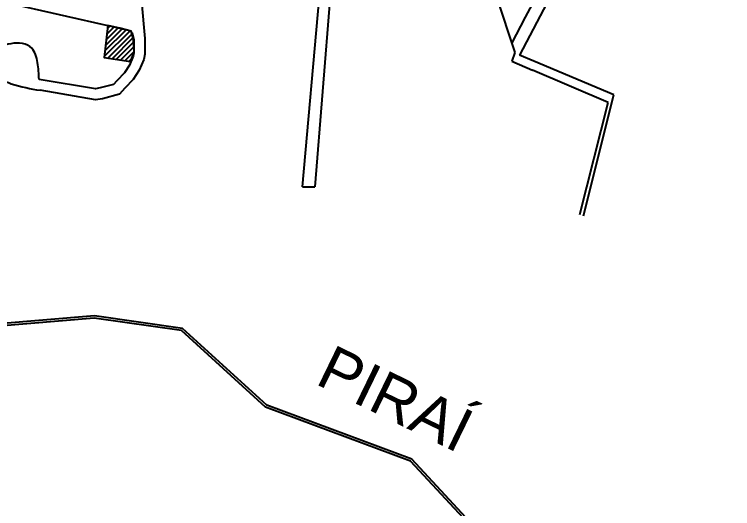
# Model space of a CAD drawing. Header units: millimetres. Extents: x 583 to 26013, y 350 to 21391.
# Drawn here: x 15733 to 16387, y 15925 to 16374 of the extents above; entities that cross this region are included whole.
import ezdxf

# ---------------------------------------------------------------- set-up
doc = ezdxf.new("R2010")
doc.units = ezdxf.units.MM
for name, color, linetype in [('105-QUADRAS_ESTRADAS', 80, 'Continuous'), ('110-CERCA_DE_ARAME', 10, 'Continuous'), ('RIOS', 140, 'Continuous')]:
    doc.layers.add(name, color=color, linetype=linetype)
doc.styles.add('EU', font='arial.ttf', dxfattribs={"height": 10})

msp = doc.modelspace()

# ---------------------------------------------------------------- hatches: boundary and pattern name
h = msp.add_hatch()
h.set_pattern_fill('ANSI31', color=256, style=0)
h.paths.add_polyline_path([(15818.45061, 16364.34277), (15815.01957, 16335.06685), (15839.05648, 16331.63686), (15842.24676, 16339.58926), (15841.81493, 16351.87138), (15839.56134, 16359.15145), (15829.25199, 16361.85791)])

# ---------------------------------------------------------------- linework, layer by layer
at = {"color": 0, "linetype": 'Continuous'}
for p, q in [((16278.72265, 16301.15624), (16205.98664, 16331.91404)), ((16273.45997, 16294.40702), (16204.67264, 16323.49504)), ((15995.43606, 16217.73187, -814.94843), (16006.625, 16217.74128))]:
    msp.add_line(p, q, dxfattribs=at)
for points in [[(15678.5247, 16400.42151), (15690.87996, 16394.86735), (15709.47645, 16389.07553), (15838.44986, 16359.79161), (15840.50273, 16357.61969), (15841.95181, 16351.22455), (15842.07255, 16339.27893), (15841.46875, 16336.383), (15837.96681, 16328.29857), (15833.49469, 16321.33217), (15826.37005, 16313.97172), (15823.4719, 16310.71385), (15811.39625, 16307.45593), (15807.16976, 16306.73196), (15755.73426, 16315.28213)], [(15851.9405, 16352.39319), (15852.08298, 16338.29756), (15851.05013, 16333.34377), (15846.82038, 16323.57918), (15841.3722, 16315.09234), (15833.70167, 16307.16792), (15828.95911, 16301.83671), (15813.54755, 16297.67879), (15807.15858, 16296.5844), (15756.79493, 16305.32567)]]:
    msp.add_lwpolyline(points, dxfattribs=at)
msp.add_lwpolyline([(15818.45061, 16364.34277), (15815.01957, 16335.06685), (15839.05648, 16331.63686), (15842.24676, 16339.58926), (15841.81493, 16351.87138), (15839.56134, 16359.15145), (15829.25199, 16361.85791)], close=True)
msp.add_spline([(15755.73426, 16315.28213), (15754.36343, 16330.5211), (15749.05132, 16343.70535), (15730.03072, 16347.6435), (15716.15085, 16339.42477), (15715.97954, 16326.24047), (15720.94888, 16316.48071), (15730.54479, 16311.34398), (15756.79493, 16305.32567)], degree=3, dxfattribs=at)
at = {"layer": '105-QUADRAS_ESTRADAS', "color": 0, "linetype": 'Continuous'}
for p, q in [((16198.292, 16371.90449), (16263.93399, 16494.88783)), ((16242.58364, 16432.64804), (16192.87282, 16337.14634)), ((16023.21317, 16422.00849), (16006.625, 16217.74128)), ((15995.43606, 16217.73187, -814.94843), (16013.07667, 16416.70447)), ((15848.8937, 16385.95811), (15851.9405, 16352.39319)), ((16185.7318, 16347.81097), (16198.292, 16371.90449)), ((16250.89664, 16191.25504), (16278.72265, 16301.15624)), ((16247.66664, 16192.53404), (16273.45997, 16294.40702))]:
    msp.add_line(p, q, dxfattribs=at)
at = {"layer": '110-CERCA_DE_ARAME', "color": 0, "linetype": 'Continuous'}
for p, q in [((16161.63764, 16420.64904), (16188.61464, 16339.82504)), ((16188.61464, 16339.82504), (16185.88964, 16331.86704)), ((16205.98664, 16331.91404), (16192.87282, 16337.14634)), ((16185.88964, 16331.86704), (16204.67264, 16323.49504))]:
    msp.add_line(p, q, dxfattribs=at)
at = {"layer": 'RIOS', "lineweight": 25, "flags": 128}
for points in [[(17220.28902, 14822.47784), (17090.34052, 14822.47784), (16822.81217, 15043.94842), (16644.75796, 15193.06968), (16411.17048, 15381.00852), (16309.52981, 15543.72928), (16330.76494, 15645.27696), (16169.18932, 15757.38603), (16167.12317, 15830.60993), (16153.60755, 15903.92283), (16093.78124, 15968.42936), (15961.76322, 16017.42976), (15885.23416, 16087.10618), (15806.03197, 16098.42573), (15715.53367, 16090.87937), (15621.24124, 16109.71979), (15557.12929, 16215.24145)], [(17221.00478, 14824.47784), (17091.06094, 14824.47784), (16824.09193, 15045.48537), (16646.02702, 15194.6156), (16412.68764, 15382.35483), (16311.65204, 15544.1069), (16332.99385, 15646.16471), (16171.16001, 15758.45295), (16169.11801, 15830.82068), (16155.46907, 15904.85683), (16094.92374, 15970.13863), (15962.82284, 16019.16979), (15886.1259, 16088.99906), (15806.0911, 16100.4376), (15715.64875, 16092.8959), (15622.49442, 16111.50892), (15558.83854, 16216.27995)]]:
    msp.add_lwpolyline(points, dxfattribs=at)

# ---------------------------------------------------------------- texts
at = {"layer": 'RIOS', "lineweight": 25, "insert": (15392.25055, 16381.86678), "char_height": 40, "width": 884.3741393, "attachment_point": 1, "rotation": 334.07486935, "style": 'EU'}
msp.add_mtext('RIBEIRÃO                            PIRAÍ', dxfattribs=at)

doc.saveas('drawing.dxf')
